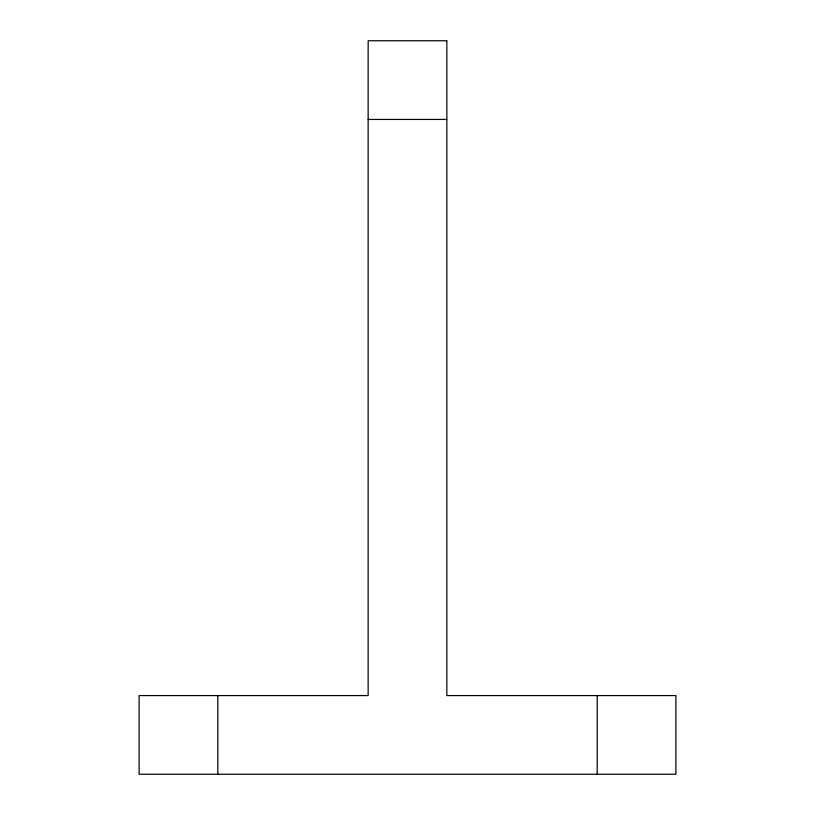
<?xml version="1.0" encoding="UTF-8"?>
<svg xmlns="http://www.w3.org/2000/svg" width="815" height="815" viewBox="0 0 815 815"><rect width="100%" height="100%" fill="white"/><g stroke="black" fill="none" stroke-linecap="round" stroke-linejoin="round"><path stroke-width="1.22" d="M368.156 119.438L446.844 119.438M597.201 695.562L597.201 774.25M217.799 695.562L217.799 774.25M446.844 40.75L368.156 40.75L368.156 695.562L139.11 695.562L139.11 774.25L675.89 774.25L675.89 695.562L446.844 695.562L446.844 40.75"/></g></svg>
